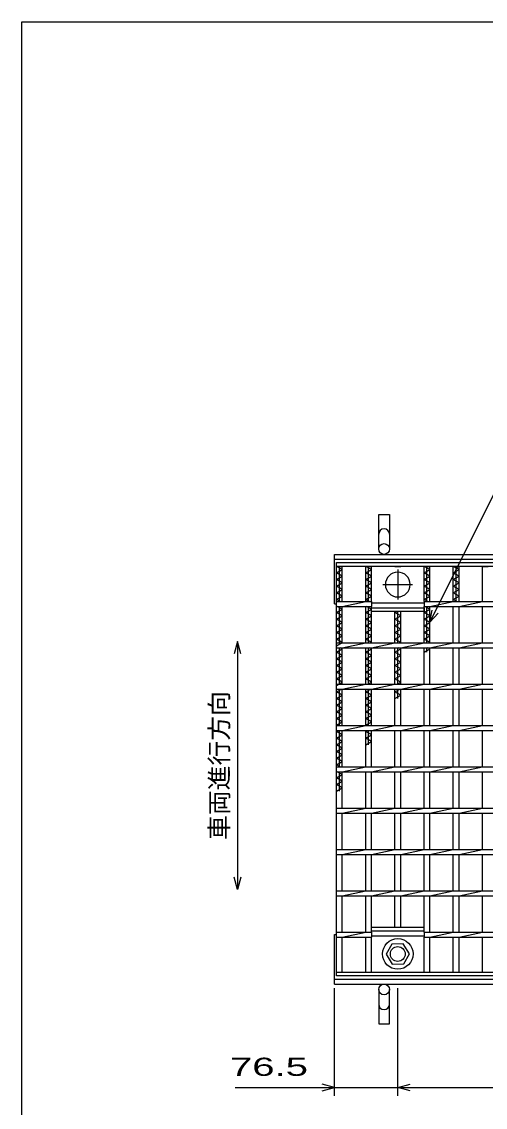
# Model space of a CAD drawing. Units: millimetres, scale not verified. Extents: x -1820 to 1731, y -1282 to 1054.
# Drawn here: x -1729 to -1168, y -260 to 1054 of the extents above; entities that cross this region are included whole.
import ezdxf
from ezdxf.enums import TextEntityAlignment as Align

# ---------------------------------------------------------------- set-up
doc = ezdxf.new("R2010")
doc.units = ezdxf.units.MM
doc.header["$LTSCALE"] = 10
doc.linetypes.add('CHAIN', pattern=[18.5, 12, -1.5, 3.5, -1.5])
for name, color, linetype, lineweight in [('0_2', 150, 'Continuous', 25), ('16', 3, 'Continuous', 25), ('19', 6, 'Continuous', 25), ('22', 4, 'Continuous', 25)]:
    doc.layers.add(name, color=color, linetype=linetype, lineweight=lineweight)
doc.styles.add('ベクトル', font='')
doc.styles.get('ベクトル').set_extended_font_data('ベクトル')

msp = doc.modelspace()

# ---------------------------------------------------------------- linework, layer by layer
at = {"layer": '0_2'}
for p, q in [((-1729, -1146.5), (-1729, 1053.5)), ((-1729, 1053.5), (1731, 1053.5))]:
    msp.add_line(p, q, dxfattribs=at)
at = {"layer": '16'}
for p, q in [((-1348, 399), (-353, 399)), ((-1348, 394.5), (-1348, 399)), ((-353, 394.5), (-1348, 394.5)), ((-1348, -96.5), (-1348, 394.5)), ((-1348, 394.5), (-1341, 394.5)), ((-1341, 390.5), (-1348, 394.5)), ((-1344.5, 352), (-1344.5, 394.5)), ((-1341, 352), (-1341, 394.5)), ((-1312.7, 352), (-1312.7, 394.5)), ((-1312.7, 394.5), (-1305.7, 394.5)), ((-1305.7, 390.5), (-1312.7, 394.5)), ((-1309.2, 352), (-1309.2, 394.5)), ((-1305.7, 352), (-1305.7, 394.5)), ((-1277.4, 394.5), (-1270.4, 394.5)), ((-1242.1, 352), (-1242.1, 394.5)), ((-1242.1, 394.5), (-1235.1, 394.5)), ((-1235.1, 390.5), (-1242.1, 394.5)), ((-1238.6, 352), (-1238.6, 394.5)), ((-1235.1, 352), (-1235.1, 394.5)), ((-1206.8, 352), (-1206.8, 394.5)), ((-1206.8, 394.5), (-1199.8, 394.5)), ((-1199.8, 390.5), (-1206.8, 394.5)), ((-1203.3, 352), (-1203.3, 394.5)), ((-1199.8, 352), (-1199.8, 394.5)), ((-1171.5, 352), (-1171.5, 394.5)), ((-1171.5, 394.5), (-1164.5, 394.5)), ((-1348, 386.5), (-1341, 390.5)), ((-1341, 382.5), (-1348, 386.5)), ((-1348, 378.5), (-1341, 382.5)), ((-1312.7, 386.5), (-1305.7, 390.5)), ((-1305.7, 382.5), (-1312.7, 386.5)), ((-1312.7, 378.5), (-1305.7, 382.5)), ((-1242.1, 386.5), (-1235.1, 390.5)), ((-1235.1, 382.5), (-1242.1, 386.5)), ((-1242.1, 378.5), (-1235.1, 382.5)), ((-1206.8, 386.5), (-1199.8, 390.5)), ((-1199.8, 382.5), (-1206.8, 386.5)), ((-1206.8, 378.5), (-1199.8, 382.5)), ((-1341, 374.5), (-1348, 378.5)), ((-1348, 370.5), (-1341, 374.5)), ((-1341, 366.5), (-1348, 370.5)), ((-1305.7, 374.5), (-1312.7, 378.5)), ((-1312.7, 370.5), (-1305.7, 374.5)), ((-1305.7, 366.5), (-1312.7, 370.5)), ((-1235.1, 374.5), (-1242.1, 378.5)), ((-1242.1, 370.5), (-1235.1, 374.5)), ((-1235.1, 366.5), (-1242.1, 370.5)), ((-1199.8, 374.5), (-1206.8, 378.5)), ((-1206.8, 370.5), (-1199.8, 374.5)), ((-1199.8, 366.5), (-1206.8, 370.5)), ((-1348, 362.5), (-1341, 366.5)), ((-1341, 358.5), (-1348, 362.5)), ((-1348, 354.5), (-1341, 358.5)), ((-1312.7, 362.5), (-1305.7, 366.5)), ((-1305.7, 358.5), (-1312.7, 362.5)), ((-1312.7, 354.5), (-1305.7, 358.5)), ((-1242.1, 362.5), (-1235.1, 366.5)), ((-1235.1, 358.5), (-1242.1, 362.5)), ((-1242.1, 354.5), (-1235.1, 358.5)), ((-1206.8, 362.5), (-1199.8, 366.5)), ((-1199.8, 358.5), (-1206.8, 362.5)), ((-1206.8, 354.5), (-1199.8, 358.5)), ((-1343.62, 352), (-1348, 354.5)), ((-1348, 352), (-1305.7, 352)), ((-1348, 346), (-1348, 352)), ((-1348, 346), (-1305.7, 346)), ((-1348, 338.5), (-1341, 342.5)), ((-1341, 342.5), (-1347.12, 346)), ((-1344.5, 302), (-1344.5, 346)), ((-1341, 346), (-1312.7, 352)), ((-1341, 302), (-1341, 346)), ((-1308.33, 352), (-1312.7, 354.5)), ((-1312.7, 302), (-1312.7, 346)), ((-1312.7, 338.5), (-1305.7, 342.5)), ((-1305.7, 342.5), (-1311.83, 346)), ((-1309.2, 302), (-1309.2, 346)), ((-1305.7, 352), (-1305.7, 346)), ((-1305.7, 350.5), (-1242.1, 350.5)), ((-1305.7, 302), (-1305.7, 346)), ((-1305.7, 344.5), (-1242.1, 344.5)), ((-1305.7, 340), (-1305.7, 344.5)), ((-1237.72, 352), (-1242.1, 354.5)), ((-1242.1, 352), (-458.5, 352)), ((-1242.1, 352), (-1242.1, 346)), ((-1242.1, 346), (-458.5, 346)), ((-1242.1, 302), (-1242.1, 346)), ((-1242.1, 344.5), (-1242.1, 340)), ((-1242.1, 338.5), (-1235.1, 342.5)), ((-1235.1, 342.5), (-1241.22, 346)), ((-1238.6, 302), (-1238.6, 346)), ((-1235.1, 346), (-1206.8, 352)), ((-1235.1, 302), (-1235.1, 346)), ((-1202.42, 352), (-1206.8, 354.5)), ((-1206.8, 302), (-1206.8, 346)), ((-1199.8, 346), (-1171.5, 352)), ((-1199.8, 302), (-1199.8, 346)), ((-1171.5, 302), (-1171.5, 346)), ((-1341, 334.5), (-1348, 338.5)), ((-1348, 330.5), (-1341, 334.5)), ((-1341, 326.5), (-1348, 330.5)), ((-1305.7, 334.5), (-1312.7, 338.5)), ((-1312.7, 330.5), (-1305.7, 334.5)), ((-1305.7, 326.5), (-1312.7, 330.5)), ((-1242.1, 340), (-1305.7, 340)), ((-1277.4, 302), (-1277.4, 340)), ((-1277.4, 338.5), (-1274.78, 340)), ((-1270.4, 334.5), (-1277.4, 338.5)), ((-1277.4, 330.5), (-1270.4, 334.5)), ((-1270.4, 326.5), (-1277.4, 330.5)), ((-1273.9, 302), (-1273.9, 340)), ((-1270.4, 302), (-1270.4, 340)), ((-1235.1, 334.5), (-1242.1, 338.5)), ((-1242.1, 330.5), (-1235.1, 334.5)), ((-1235.1, 326.5), (-1242.1, 330.5)), ((-1348, 322.5), (-1341, 326.5)), ((-1341, 318.5), (-1348, 322.5)), ((-1348, 314.5), (-1341, 318.5)), ((-1312.7, 322.5), (-1305.7, 326.5)), ((-1305.7, 318.5), (-1312.7, 322.5)), ((-1312.7, 314.5), (-1305.7, 318.5)), ((-1277.4, 322.5), (-1270.4, 326.5)), ((-1270.4, 318.5), (-1277.4, 322.5)), ((-1277.4, 314.5), (-1270.4, 318.5)), ((-1242.1, 322.5), (-1235.1, 326.5)), ((-1235.1, 318.5), (-1242.1, 322.5)), ((-1242.1, 314.5), (-1235.1, 318.5)), ((-1341, 310.5), (-1348, 314.5)), ((-1348, 306.5), (-1341, 310.5)), ((-1341, 302.5), (-1348, 306.5)), ((-1348, 298.5), (-1341, 302.5)), ((-1305.7, 310.5), (-1312.7, 314.5)), ((-1312.7, 306.5), (-1305.7, 310.5)), ((-1305.7, 302.5), (-1312.7, 306.5)), ((-1306.58, 302), (-1305.7, 302.5)), ((-1270.4, 310.5), (-1277.4, 314.5)), ((-1277.4, 306.5), (-1270.4, 310.5)), ((-1270.4, 302.5), (-1277.4, 306.5)), ((-1271.28, 302), (-1270.4, 302.5)), ((-1235.1, 310.5), (-1242.1, 314.5)), ((-1242.1, 306.5), (-1235.1, 310.5)), ((-1235.1, 302.5), (-1242.1, 306.5)), ((-1235.97, 302), (-1235.1, 302.5)), ((-1348, 302), (-353, 302)), ((-1348, 296), (-1348, 302)), ((-1348, 296), (-353, 296)), ((-1348, 290.5), (-1341, 294.5)), ((-1341, 286.5), (-1348, 290.5)), ((-1344.5, 252), (-1344.5, 296)), ((-1341, 294.5), (-1343.62, 296)), ((-1341, 296), (-1312.7, 302)), ((-1341, 252), (-1341, 296)), ((-1312.7, 252), (-1312.7, 296)), ((-1312.7, 290.5), (-1305.7, 294.5)), ((-1305.7, 286.5), (-1312.7, 290.5)), ((-1309.2, 252), (-1309.2, 296)), ((-1305.7, 294.5), (-1308.33, 296)), ((-1305.7, 296), (-1277.4, 302)), ((-1305.7, 252), (-1305.7, 296)), ((-1277.4, 252), (-1277.4, 296)), ((-1277.4, 290.5), (-1270.4, 294.5)), ((-1270.4, 286.5), (-1277.4, 290.5)), ((-1273.9, 252), (-1273.9, 296)), ((-1270.4, 294.5), (-1273.03, 296)), ((-1270.4, 296), (-1242.1, 302)), ((-1270.4, 252), (-1270.4, 296)), ((-1242.1, 252), (-1242.1, 296)), ((-1242.1, 290.5), (-1235.1, 294.5)), ((-1238.6, 290.5), (-1238.6, 296)), ((-1235.1, 294.5), (-1237.72, 296)), ((-1235.1, 296), (-1206.8, 302)), ((-1235.1, 252), (-1235.1, 296)), ((-1206.8, 252), (-1206.8, 296)), ((-1199.8, 296), (-1171.5, 302)), ((-1199.8, 252), (-1199.8, 296)), ((-1171.5, 252), (-1171.5, 296)), ((-1348, 282.5), (-1341, 286.5)), ((-1341, 278.5), (-1348, 282.5)), ((-1348, 274.5), (-1341, 278.5)), ((-1312.7, 282.5), (-1305.7, 286.5)), ((-1305.7, 278.5), (-1312.7, 282.5)), ((-1312.7, 274.5), (-1305.7, 278.5)), ((-1277.4, 282.5), (-1270.4, 286.5)), ((-1270.4, 278.5), (-1277.4, 282.5)), ((-1277.4, 274.5), (-1270.4, 278.5)), ((-1341, 270.5), (-1348, 274.5)), ((-1348, 266.5), (-1341, 270.5)), ((-1341, 262.5), (-1348, 266.5)), ((-1305.7, 270.5), (-1312.7, 274.5)), ((-1312.7, 266.5), (-1305.7, 270.5)), ((-1305.7, 262.5), (-1312.7, 266.5)), ((-1270.4, 270.5), (-1277.4, 274.5)), ((-1277.4, 266.5), (-1270.4, 270.5)), ((-1270.4, 262.5), (-1277.4, 266.5)), ((-1348, 258.5), (-1341, 262.5)), ((-1341, 254.5), (-1348, 258.5)), ((-1348, 250.5), (-1341, 254.5)), ((-1348, 252), (-353, 252)), ((-1348, 246), (-1348, 252)), ((-1341, 246), (-1312.7, 252)), ((-1312.7, 258.5), (-1305.7, 262.5)), ((-1305.7, 254.5), (-1312.7, 258.5)), ((-1310.08, 252), (-1305.7, 254.5)), ((-1305.7, 246), (-1277.4, 252)), ((-1277.4, 258.5), (-1270.4, 262.5)), ((-1270.4, 254.5), (-1277.4, 258.5)), ((-1274.78, 252), (-1270.4, 254.5)), ((-1270.4, 246), (-1242.1, 252)), ((-1235.1, 246), (-1206.8, 252)), ((-1199.8, 246), (-1171.5, 252)), ((-1348, 246), (-353, 246)), ((-1348, 242.5), (-1341.87, 246)), ((-1341, 238.5), (-1348, 242.5)), ((-1348, 234.5), (-1341, 238.5)), ((-1344.5, 202), (-1344.5, 246)), ((-1341, 202), (-1341, 246)), ((-1312.7, 202), (-1312.7, 246)), ((-1312.7, 242.5), (-1306.58, 246)), ((-1305.7, 238.5), (-1312.7, 242.5)), ((-1312.7, 234.5), (-1305.7, 238.5)), ((-1309.2, 202), (-1309.2, 246)), ((-1305.7, 202), (-1305.7, 246)), ((-1277.4, 202), (-1277.4, 246)), ((-1277.4, 242.5), (-1271.28, 246)), ((-1270.4, 238.5), (-1277.4, 242.5)), ((-1277.4, 234.5), (-1270.4, 238.5)), ((-1273.9, 234.5), (-1273.9, 246)), ((-1270.4, 202), (-1270.4, 246)), ((-1242.1, 202), (-1242.1, 246)), ((-1235.1, 202), (-1235.1, 246)), ((-1206.8, 202), (-1206.8, 246)), ((-1199.8, 202), (-1199.8, 246)), ((-1171.5, 202), (-1171.5, 246)), ((-1341, 230.5), (-1348, 234.5)), ((-1348, 226.5), (-1341, 230.5)), ((-1341, 222.5), (-1348, 226.5)), ((-1305.7, 230.5), (-1312.7, 234.5)), ((-1312.7, 226.5), (-1305.7, 230.5)), ((-1305.7, 222.5), (-1312.7, 226.5)), ((-1348, 218.5), (-1341, 222.5)), ((-1341, 214.5), (-1348, 218.5)), ((-1348, 210.5), (-1341, 214.5)), ((-1341, 206.5), (-1348, 210.5)), ((-1312.7, 218.5), (-1305.7, 222.5)), ((-1305.7, 214.5), (-1312.7, 218.5)), ((-1312.7, 210.5), (-1305.7, 214.5)), ((-1305.7, 206.5), (-1312.7, 210.5)), ((-1348, 202.5), (-1341, 206.5)), ((-1347.12, 202), (-1348, 202.5)), ((-1348, 202), (-353, 202)), ((-1348, 196), (-1348, 202)), ((-1341, 196), (-1312.7, 202)), ((-1312.7, 202.5), (-1305.7, 206.5)), ((-1311.83, 202), (-1312.7, 202.5)), ((-1305.7, 196), (-1277.4, 202)), ((-1270.4, 196), (-1242.1, 202)), ((-1235.1, 196), (-1206.8, 202)), ((-1199.8, 196), (-1171.5, 202)), ((-1348, 196), (-353, 196)), ((-1348, 194.5), (-1345.37, 196)), ((-1341, 190.5), (-1348, 194.5)), ((-1348, 186.5), (-1341, 190.5)), ((-1341, 182.5), (-1348, 186.5)), ((-1344.5, 152), (-1344.5, 196)), ((-1341, 152), (-1341, 196)), ((-1312.7, 152), (-1312.7, 196)), ((-1312.7, 194.5), (-1310.08, 196)), ((-1305.7, 190.5), (-1312.7, 194.5)), ((-1312.7, 186.5), (-1305.7, 190.5)), ((-1305.7, 182.5), (-1312.7, 186.5)), ((-1309.2, 178.5), (-1309.2, 196)), ((-1305.7, 152), (-1305.7, 196)), ((-1277.4, 152), (-1277.4, 196)), ((-1270.4, 152), (-1270.4, 196)), ((-1242.1, 152), (-1242.1, 196)), ((-1235.1, 152), (-1235.1, 196)), ((-1206.8, 152), (-1206.8, 196)), ((-1199.8, 152), (-1199.8, 196)), ((-1171.5, 152), (-1171.5, 196)), ((-1348, 178.5), (-1341, 182.5)), ((-1341, 174.5), (-1348, 178.5)), ((-1348, 170.5), (-1341, 174.5)), ((-1312.7, 178.5), (-1305.7, 182.5)), ((-1341, 166.5), (-1348, 170.5)), ((-1348, 162.5), (-1341, 166.5)), ((-1341, 158.5), (-1348, 162.5)), ((-1348, 154.5), (-1341, 158.5)), ((-1343.62, 152), (-1348, 154.5)), ((-1348, 152), (-353, 152)), ((-1348, 146), (-1348, 152)), ((-1348, 146), (-353, 146)), ((-1341, 142.5), (-1347.12, 146)), ((-1344.5, 122.5), (-1344.5, 146)), ((-1341, 146), (-1312.7, 152)), ((-1341, 102), (-1341, 146)), ((-1312.7, 102), (-1312.7, 146)), ((-1305.7, 146), (-1277.4, 152)), ((-1305.7, 102), (-1305.7, 146)), ((-1277.4, 102), (-1277.4, 146)), ((-1270.4, 146), (-1242.1, 152)), ((-1270.4, 102), (-1270.4, 146)), ((-1242.1, 102), (-1242.1, 146)), ((-1235.1, 146), (-1206.8, 152)), ((-1235.1, 102), (-1235.1, 146)), ((-1206.8, 102), (-1206.8, 146)), ((-1199.8, 146), (-1171.5, 152)), ((-1199.8, 102), (-1199.8, 146)), ((-1171.5, 102), (-1171.5, 146)), ((-1348, 138.5), (-1341, 142.5)), ((-1341, 134.5), (-1348, 138.5)), ((-1348, 130.5), (-1341, 134.5)), ((-1341, 126.5), (-1348, 130.5)), ((-1348, 122.5), (-1341, 126.5)), ((-1348, 102), (-353, 102)), ((-1348, 96), (-1348, 102)), ((-1348, 96), (-353, 96)), ((-1341, 96), (-1312.7, 102)), ((-1341, 52), (-1341, 96)), ((-1312.7, 52), (-1312.7, 96)), ((-1305.7, 96), (-1277.4, 102)), ((-1305.7, 52), (-1305.7, 96)), ((-1277.4, 52), (-1277.4, 96)), ((-1270.4, 96), (-1242.1, 102)), ((-1270.4, 52), (-1270.4, 96)), ((-1242.1, 52), (-1242.1, 96)), ((-1235.1, 96), (-1206.8, 102)), ((-1235.1, 52), (-1235.1, 96)), ((-1206.8, 52), (-1206.8, 96)), ((-1199.8, 96), (-1171.5, 102)), ((-1199.8, 52), (-1199.8, 96)), ((-1171.5, 52), (-1171.5, 96)), ((-1348, 52), (-353, 52)), ((-1348, 46), (-1348, 52)), ((-1348, 46), (-353, 46)), ((-1341, 46), (-1312.7, 52)), ((-1341, 2), (-1341, 46)), ((-1312.7, 2), (-1312.7, 46)), ((-1305.7, 46), (-1277.4, 52)), ((-1305.7, 2), (-1305.7, 46)), ((-1277.4, 2), (-1277.4, 46)), ((-1270.4, 46), (-1242.1, 52)), ((-1270.4, 2), (-1270.4, 46)), ((-1242.1, 2), (-1242.1, 46)), ((-1235.1, 46), (-1206.8, 52)), ((-1235.1, 2), (-1235.1, 46)), ((-1206.8, 2), (-1206.8, 46)), ((-1199.8, 46), (-1171.5, 52)), ((-1199.8, 2), (-1199.8, 46)), ((-1171.5, 2), (-1171.5, 46)), ((-1348, 2), (-353, 2)), ((-1348, -4), (-1348, 2)), ((-1341, -4), (-1312.7, 2)), ((-1305.7, -4), (-1277.4, 2)), ((-1270.4, -4), (-1242.1, 2)), ((-1235.1, -4), (-1206.8, 2)), ((-1199.8, -4), (-1171.5, 2)), ((-1348, -4), (-353, -4)), ((-1341, -48), (-1341, -4)), ((-1312.7, -48), (-1312.7, -4)), ((-1305.7, -48), (-1305.7, -4)), ((-1277.4, -42), (-1277.4, -4)), ((-1270.4, -42), (-1270.4, -4)), ((-1242.1, -48), (-1242.1, -4)), ((-1235.1, -48), (-1235.1, -4)), ((-1206.8, -48), (-1206.8, -4)), ((-1199.8, -48), (-1199.8, -4)), ((-1171.5, -48), (-1171.5, -4)), ((-1348, -48), (-1305.7, -48)), ((-1348, -54), (-1348, -48)), ((-1341, -54), (-1312.7, -48)), ((-1305.7, -42), (-1242.1, -42)), ((-1305.7, -46.5), (-1305.7, -42)), ((-1305.7, -46.5), (-1242.1, -46.5)), ((-1305.7, -48), (-1305.7, -54)), ((-1305.7, -52.5), (-1242.1, -52.5)), ((-1242.1, -46.5), (-1242.1, -42)), ((-1242.1, -48), (-458.5, -48)), ((-1242.1, -48), (-1242.1, -54)), ((-1235.1, -54), (-1206.8, -48)), ((-1199.8, -54), (-1171.5, -48)), ((-1348, -54), (-1305.7, -54)), ((-1341, -96.5), (-1341, -54)), ((-1312.7, -96.5), (-1312.7, -54)), ((-1305.7, -96.5), (-1305.7, -54)), ((-1281.19, -62.55), (-1287.9, -74.84)), ((-1267.2, -62.21), (-1281.19, -62.55)), ((-1259.9, -74.5), (-1267.2, -62.21)), ((-1242.1, -54), (-458.5, -54)), ((-1242.1, -96.5), (-1242.1, -54)), ((-1235.1, -96.5), (-1235.1, -54)), ((-1206.8, -96.5), (-1206.8, -54)), ((-1199.8, -96.5), (-1199.8, -54)), ((-1171.5, -96.5), (-1171.5, -54)), ((-1287.9, -74.84), (-1280.6, -86.79)), ((-1266.61, -86.45), (-1259.9, -74.16)), ((-1280.6, -86.79), (-1266.61, -86.45)), ((-1348, -96.5), (-353, -96.5)), ((-1348, -101), (-1348, -96.5)), ((-1348, -96.5), (-1341, -96.5)), ((-353, -101), (-1348, -101)), ((-1312.7, -96.5), (-1305.7, -96.5)), ((-1277.4, -96.5), (-1270.4, -96.5)), ((-1242.1, -96.5), (-1235.1, -96.5)), ((-1206.8, -96.5), (-1199.8, -96.5)), ((-1171.5, -96.5), (-1164.5, -96.5))]:
    msp.add_line(p, q, dxfattribs=at)
at = {"layer": '16', "linetype": 'CHAIN'}
for p, q in [((-1273.9, 390.5), (-1273.9, 354.5)), ((-1291.9, 372.5), (-1255.9, 372.5))]:
    msp.add_line(p, q, dxfattribs=at)
at = {"layer": '16'}
for radius in [18.5, 9]:
    msp.add_circle((-1273.9, -74.5), radius, dxfattribs=at)
for start, end in [(90, 270), (270, 90)]:
    msp.add_arc((-1273.9, 372.5), 15, start, end, dxfattribs=at)
at = {"layer": '19'}
for p, q in [((-1297, 415.5), (-1297, 457.12)), ((-1297, 457.12), (-1284, 457.12)), ((-1284, 457.12), (-1284, 415.5)), ((-1350.5, 409), (-350.5, 409)), ((-1350.5, 349), (-1350.5, 409)), ((-1350.5, 403), (-350.5, 403)), ((-1350.5, 349), (-1348, 349)), ((-1350.5, -111), (-1350.5, -51)), ((-1350.5, -51), (-1348, -51)), ((-1350.5, -105), (-350.5, -105)), ((-1350.5, -111), (-350.5, -111)), ((-1297, -117.5), (-1297, -159.12)), ((-1284, -159.12), (-1284, -117.5)), ((-1297, -159.12), (-1284, -159.12))]:
    msp.add_line(p, q, dxfattribs=at)
for centre in [(-1290.5, 415.5), (-1290.5, -117.5)]:
    msp.add_circle(centre, 6.5, dxfattribs=at)
for centre, start, end in [((-1290.5, 433.34), 0, 180), ((-1290.5, -135.34), 180, 0)]:
    msp.add_arc(centre, 6.5, start, end, dxfattribs=at)
at = {"layer": '22'}
for p, q in [((-1235.1, 327), (-1052.85, 691.5)), ((-1235.1, 327), (-1232.1, 341.6)), ((-1235.1, 327), (-1225.1, 338)), ((-1468, 303.5), (-1472, 288.5)), ((-1464, 288.5), (-1468, 303.5)), ((-1468, 303.5), (-1468, 3.5)), ((-1468, 3.5), (-1472, 18.5)), ((-1464, 18.5), (-1468, 3.5)), ((-1350.5, -246), (-1350.5, -116)), ((-1273.9, -246), (-1273.9, -116)), ((-1470.5, -236), (-1350.5, -236)), ((-1350.5, -236), (-1365.5, -232)), ((-1365.5, -240), (-1350.5, -236)), ((-1350.5, -236), (-1273.9, -236)), ((-1273.9, -236), (-1258.9, -232)), ((-1258.9, -240), (-1273.9, -236)), ((-1273.9, -236), (-426.7, -236))]:
    msp.add_line(p, q, dxfattribs=at)

# ---------------------------------------------------------------- texts
at = {"layer": '22', "color": 2, "style": 'ベクトル'}
msp.add_text('車両進行方向', height=21.99, rotation=90, dxfattribs=at).set_placement((-1490, 63.5), align=Align.MIDDLE_LEFT)
at = {"layer": '22', "color": 2, "style": 'ベクトル', "width": 1.65}
msp.add_text(' 76.5 ', height=21.99, dxfattribs=at).set_placement((-1490.5, -211), align=Align.MIDDLE_LEFT)

doc.saveas('drawing.dxf')
